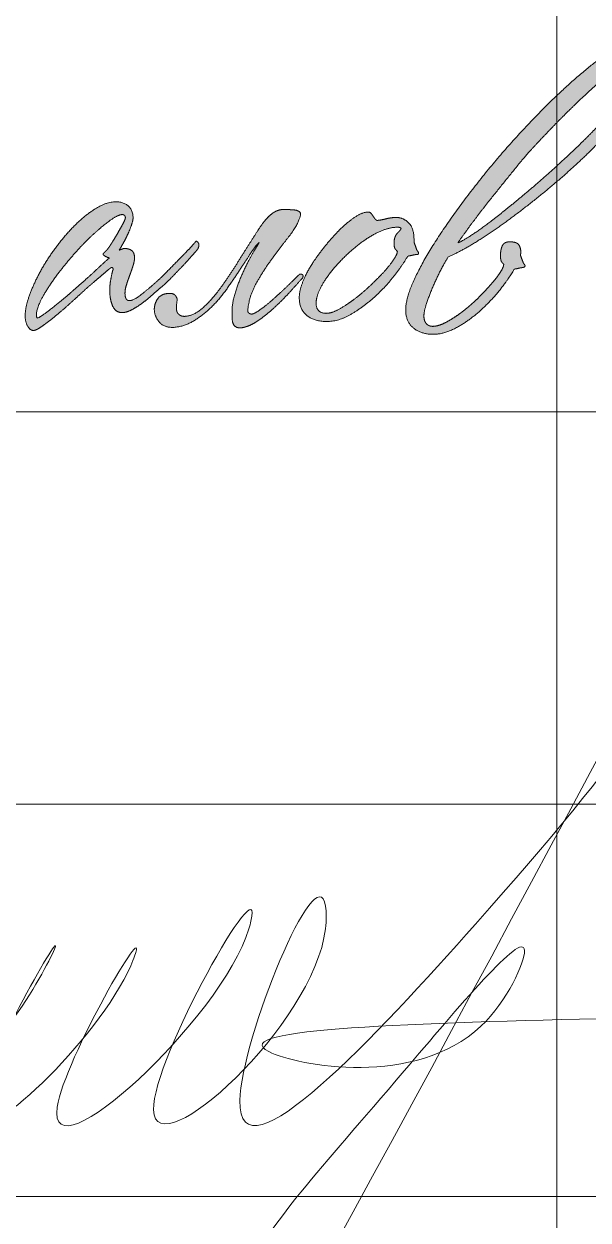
# Model space of a CAD drawing. Header units: metres. Extents: x -163 to 308, y -116 to 9.
# Drawn here: x -68.958 to -68.24, y -23.29 to -21.766 of the extents above; entities that cross this region are included whole.
import ezdxf

# ---------------------------------------------------------------- set-up
doc = ezdxf.new("R2010")
doc.units = ezdxf.units.M
doc.header["$MEASUREMENT"] = 0
doc.layers.add('Level 63', color=7, linetype='Continuous', lineweight=0)

# ---------------------------------------------------------------- blocks, each defined once
blk = doc.blocks.new('*U282')
at = {"layer": 'Level 63', "color": 7, "linetype": 'Continuous', "lineweight": 13}
blk.add_line((-2.9887, -10.35), (-2.9887, -14.35), dxfattribs=at)
at = {"layer": 'Level 63', "color": 7, "linetype": 'Continuous', "lineweight": 0}
for p, q in [((-8.4887, -12.35), (-1.9887, -12.35)), ((-8.4887, -12.85), (-1.9887, -12.85)), ((-8.4887, -13.35), (-1.9887, -13.35))]:
    blk.add_line(p, q, dxfattribs=at)
blk = doc.blocks.new('*U283')
at = {"linetype": 'Continuous', "lineweight": 0}
h = blk.add_hatch(color=5, dxfattribs=at)
edge = h.paths.add_edge_path()
edge.add_spline(control_points=[(0.5578, -0.0108), (0.5606, -0.0104), (0.5629, -0.0098), (0.5653, -0.0092), (0.5665, -0.0092)], knot_values=[0, 0, 0, 0.5, 0.5, 1, 1, 1], degree=2, periodic=0)
edge.add_spline(control_points=[(0.5665, -0.0092), (0.5713, -0.0084), (0.5685, -0.0052), (0.5677, -0.0044), (0.5667, -0.0017), (0.5657, 0.0011), (0.5645, 0.0043)], knot_values=[0, 0, 0, 0.333333, 0.333333, 0.666667, 0.666667, 1, 1, 1], degree=2, periodic=0)
edge.add_spline(control_points=[(0.5645, 0.0043), (0.5645, 0.0051), (0.5647, 0.0057), (0.5649, 0.0063), (0.5649, 0.0071), (0.5649, 0.0127), (0.5625, 0.0159), (0.5602, 0.019), (0.5526, 0.019), (0.547, 0.019), (0.5448, 0.0149), (0.5427, 0.0107), (0.5427, 0.0039), (0.5427, -0.0013), (0.544, -0.003), (0.5454, -0.0048), (0.5462, -0.0056)], knot_values=[0, 0, 0, 0.125, 0.125, 0.25, 0.25, 0.375, 0.375, 0.5, 0.5, 0.625, 0.625, 0.75, 0.75, 0.875, 0.875, 1, 1, 1], degree=2, periodic=0)
edge.add_spline(control_points=[(0.5462, -0.0056), (0.5462, -0.0088), (0.5421, -0.015), (0.5379, -0.0211), (0.5313, -0.0287), (0.5247, -0.0363), (0.5164, -0.0442), (0.508, -0.0522), (0.4995, -0.0585), (0.4909, -0.0649), (0.4828, -0.0691), (0.4746, -0.0733), (0.4687, -0.0733), (0.4643, -0.0733), (0.4617, -0.0703), (0.4591, -0.0673), (0.4591, -0.0617), (0.4591, -0.057), (0.4623, -0.0474), (0.4655, -0.0379), (0.4698, -0.0279), (0.4742, -0.018), (0.4788, -0.0094), (0.4834, -0.0009), (0.4858, 0.0027)], knot_values=[0, 0, 0, 0.083333, 0.083333, 0.166667, 0.166667, 0.25, 0.25, 0.333333, 0.333333, 0.416667, 0.416667, 0.5, 0.5, 0.583333, 0.583333, 0.666667, 0.666667, 0.75, 0.75, 0.833333, 0.833333, 0.916667, 0.916667, 1, 1, 1], degree=2, periodic=0)
edge.add_spline(control_points=[(0.4858, 0.0027), (0.4973, 0.0075), (0.5134, 0.0172), (0.5295, 0.0269), (0.5476, 0.0401), (0.5657, 0.0532), (0.5852, 0.0689), (0.6047, 0.0846), (0.623, 0.1013), (0.6405, 0.1172), (0.656, 0.1339), (0.6715, 0.1506), (0.6831, 0.1663), (0.6946, 0.182), (0.7014, 0.1963), (0.7082, 0.2106), (0.7082, 0.2222)], knot_values=[0, 0, 0, 0.125, 0.125, 0.25, 0.25, 0.375, 0.375, 0.5, 0.5, 0.625, 0.625, 0.75, 0.75, 0.875, 0.875, 1, 1, 1], degree=2, periodic=0)
edge.add_spline(control_points=[(0.7082, 0.2222), (0.7082, 0.2301), (0.705, 0.2347), (0.7018, 0.2393), (0.695, 0.2393), (0.6843, 0.2393), (0.6674, 0.2293), (0.6505, 0.2194), (0.6306, 0.2025), (0.6107, 0.1856), (0.5886, 0.1633), (0.5665, 0.1411), (0.5452, 0.1166), (0.524, 0.0922), (0.5049, 0.0667), (0.4858, 0.0413), (0.471, 0.0182), (0.4563, -0.0049), (0.4478, -0.0239), (0.4392, -0.043), (0.4392, -0.0554), (0.4392, -0.0685), (0.4478, -0.0752), (0.4563, -0.082), (0.4691, -0.082), (0.4814, -0.082), (0.4945, -0.0748), (0.5076, -0.0677), (0.5198, -0.0569), (0.5319, -0.0462), (0.5419, -0.0337), (0.5518, -0.0211), (0.5578, -0.0108)], knot_values=[0, 0, 0, 0.0625, 0.0625, 0.125, 0.125, 0.1875, 0.1875, 0.25, 0.25, 0.3125, 0.3125, 0.375, 0.375, 0.4375, 0.4375, 0.5, 0.5, 0.5625, 0.5625, 0.625, 0.625, 0.6875, 0.6875, 0.75, 0.75, 0.8125, 0.8125, 0.875, 0.875, 0.9375, 0.9375, 1, 1, 1], degree=2, periodic=0)
edge = h.paths.add_edge_path(flags=16)
edge.add_spline(control_points=[(0.496, 0.0176), (0.5123, 0.0411), (0.531, 0.0645), (0.5497, 0.088), (0.5664, 0.1083), (0.5724, 0.1154), (0.5827, 0.1266), (0.5931, 0.1377), (0.605, 0.1499), (0.6169, 0.162), (0.6299, 0.1743), (0.6428, 0.1867), (0.6543, 0.1964), (0.6659, 0.2062), (0.675, 0.2123), (0.6842, 0.2185), (0.6889, 0.2185), (0.6925, 0.2185), (0.6943, 0.2171), (0.6961, 0.2157), (0.6961, 0.2113)], knot_values=[0, 0, 0, 0.1, 0.1, 0.2, 0.2, 0.3, 0.3, 0.4, 0.4, 0.5, 0.5, 0.6, 0.6, 0.7, 0.7, 0.8, 0.8, 0.9, 0.9, 1, 1, 1], degree=2, periodic=0)
edge.add_spline(control_points=[(0.6961, 0.2113), (0.6961, 0.2046), (0.6893, 0.1938), (0.6826, 0.1831), (0.671, 0.1696), (0.6595, 0.156), (0.6446, 0.1407), (0.6297, 0.1254), (0.613, 0.1099), (0.5954, 0.0936), (0.5777, 0.0784), (0.56, 0.0633), (0.5443, 0.0508), (0.5286, 0.0383), (0.5159, 0.0295), (0.5031, 0.0208), (0.496, 0.0176)], knot_values=[0, 0, 0, 0.125, 0.125, 0.25, 0.25, 0.375, 0.375, 0.5, 0.5, 0.625, 0.625, 0.75, 0.75, 0.875, 0.875, 1, 1, 1], degree=2, periodic=0)
h = blk.add_hatch(color=5, dxfattribs=at)
edge = h.paths.add_edge_path()
edge.add_spline(control_points=[(0.2103, 0.0197), (0.2087, 0.0177), (0.2051, 0.0137), (0.2015, 0.0097), (0.1964, 0.0046), (0.1912, -0.0006), (0.1852, -0.0068), (0.1793, -0.0129), (0.1733, -0.0189), (0.1622, -0.0292), (0.1522, -0.0372), (0.1423, -0.0452), (0.1379, -0.0452), (0.1347, -0.0452), (0.1337, -0.0428), (0.1327, -0.0404), (0.1327, -0.0372), (0.1327, -0.0332), (0.1343, -0.028), (0.1359, -0.0229), (0.1379, -0.0175), (0.1399, -0.0121), (0.1415, -0.0072), (0.1431, -0.0022), (0.1431, 0.0014), (0.1431, 0.007), (0.1401, 0.0094), (0.1371, 0.0117), (0.1323, 0.0117), (0.1303, 0.0117), (0.1263, 0.0097)], knot_values=[0, 0, 0, 0.066667, 0.066667, 0.133333, 0.133333, 0.2, 0.2, 0.266667, 0.266667, 0.333333, 0.333333, 0.4, 0.4, 0.466667, 0.466667, 0.533333, 0.533333, 0.6, 0.6, 0.666667, 0.666667, 0.733333, 0.733333, 0.8, 0.8, 0.866667, 0.866667, 0.933333, 0.933333, 1, 1, 1], degree=2, periodic=0)
edge.add_spline(control_points=[(0.1263, 0.0097), (0.1287, 0.0137), (0.1315, 0.0189), (0.1343, 0.0241), (0.1365, 0.029), (0.1387, 0.034), (0.1401, 0.0382), (0.1415, 0.0424), (0.1415, 0.0448), (0.1415, 0.0539), (0.1361, 0.0583), (0.1307, 0.0627), (0.1228, 0.0627), (0.1132, 0.0627), (0.1021, 0.0561), (0.0909, 0.0495), (0.08, 0.039), (0.0691, 0.0284), (0.0589, 0.0151), (0.0488, 0.0018), (0.041, -0.0121), (0.0333, -0.0261), (0.0285, -0.0392), (0.0237, -0.0523), (0.0237, -0.0623), (0.0237, -0.0682), (0.0263, -0.073), (0.0289, -0.0778), (0.0329, -0.0778), (0.0356, -0.0778), (0.0416, -0.0736), (0.0476, -0.0694), (0.0547, -0.0637), (0.0619, -0.0579), (0.0693, -0.0513), (0.0766, -0.0448), (0.0818, -0.04), (0.087, -0.0352), (0.0931, -0.0298), (0.0993, -0.0245), (0.1047, -0.0199), (0.11, -0.0153), (0.1138, -0.0121), (0.1176, -0.009), (0.118, -0.009), (0.1188, -0.009), (0.1194, -0.0097), (0.12, -0.0105), (0.1196, -0.0117)], knot_values=[0, 0, 0, 0.041667, 0.041667, 0.083333, 0.083333, 0.125, 0.125, 0.166667, 0.166667, 0.208333, 0.208333, 0.25, 0.25, 0.291667, 0.291667, 0.333333, 0.333333, 0.375, 0.375, 0.416667, 0.416667, 0.458333, 0.458333, 0.5, 0.5, 0.541667, 0.541667, 0.583333, 0.583333, 0.625, 0.625, 0.666667, 0.666667, 0.708333, 0.708333, 0.75, 0.75, 0.791667, 0.791667, 0.833333, 0.833333, 0.875, 0.875, 0.916667, 0.916667, 0.958333, 0.958333, 1, 1, 1], degree=2, periodic=0)
edge.add_spline(control_points=[(0.1196, -0.0117), (0.1188, -0.0133), (0.1174, -0.0209), (0.116, -0.0284), (0.116, -0.0336), (0.116, -0.044), (0.1192, -0.0511), (0.1224, -0.0583), (0.1295, -0.0583), (0.1343, -0.0583), (0.1407, -0.0549), (0.147, -0.0515), (0.1532, -0.0467), (0.1594, -0.042), (0.1651, -0.0368), (0.1709, -0.0316), (0.1753, -0.028), (0.1793, -0.0245), (0.1852, -0.0183), (0.1912, -0.0121), (0.197, -0.006), (0.2027, 0.0002), (0.2071, 0.0052), (0.2115, 0.0101), (0.2123, 0.0113)], knot_values=[0, 0, 0, 0.083333, 0.083333, 0.166667, 0.166667, 0.25, 0.25, 0.333333, 0.333333, 0.416667, 0.416667, 0.5, 0.5, 0.583333, 0.583333, 0.666667, 0.666667, 0.75, 0.75, 0.833333, 0.833333, 0.916667, 0.916667, 1, 1, 1], degree=2, periodic=0)
edge.add_spline(control_points=[(0.2123, 0.0113), (0.2143, 0.0157), (0.2129, 0.0177), (0.2115, 0.0197), (0.2103, 0.0197)], knot_values=[0, 0, 0, 0.5, 0.5, 1, 1, 1], degree=2, periodic=0)
edge = h.paths.add_edge_path(flags=16)
edge.add_spline(control_points=[(0.1136, 0.0109), (0.112, 0.009), (0.1104, 0.0076), (0.1088, 0.0062), (0.1088, 0.0054), (0.1088, 0.0046), (0.1108, 0.0034), (0.1128, 0.0022), (0.1156, 0.0014)], knot_values=[0, 0, 0, 0.25, 0.25, 0.5, 0.5, 0.75, 0.75, 1, 1, 1], degree=2, periodic=0)
edge.add_spline(control_points=[(0.1156, 0.0014), (0.1096, -0.0038), (0.1029, -0.0101), (0.0961, -0.0165), (0.089, -0.0229), (0.0822, -0.0288), (0.0738, -0.0362), (0.0655, -0.0436), (0.0577, -0.0497), (0.05, -0.0559), (0.0442, -0.0601), (0.0384, -0.0642), (0.0372, -0.0642), (0.036, -0.0642), (0.036, -0.0603), (0.036, -0.0539), (0.0424, -0.042), (0.0488, -0.03), (0.0603, -0.0149), (0.0691, -0.0034), (0.0794, 0.0082), (0.0897, 0.0197), (0.0997, 0.0286), (0.1096, 0.0376), (0.1176, 0.0432), (0.1256, 0.0487), (0.1295, 0.0487), (0.1331, 0.0487), (0.1331, 0.0452)], knot_values=[0, 0, 0, 0.071429, 0.071429, 0.142857, 0.142857, 0.214286, 0.214286, 0.285714, 0.285714, 0.357143, 0.357143, 0.428571, 0.428571, 0.5, 0.5, 0.571429, 0.571429, 0.642857, 0.642857, 0.714286, 0.714286, 0.785714, 0.785714, 0.857143, 0.857143, 0.928571, 0.928571, 1, 1, 1], degree=2, periodic=0)
edge.add_spline(control_points=[(0.1331, 0.0452), (0.1331, 0.0436), (0.1303, 0.0384), (0.1275, 0.0332), (0.1242, 0.0275), (0.1208, 0.0217), (0.1176, 0.0167), (0.1144, 0.0117), (0.1136, 0.0109)], knot_values=[0, 0, 0, 0.25, 0.25, 0.5, 0.5, 0.75, 0.75, 1, 1, 1], degree=2, periodic=0)
h = blk.add_hatch(color=5, dxfattribs=at)
edge = h.paths.add_edge_path()
edge.add_line((0.1897, -0.0449), (0.1897, -0.0434))
edge.add_spline(control_points=[(0.1897, -0.0434), (0.1881, -0.039), (0.1855, -0.038), (0.1829, -0.037), (0.1801, -0.0374), (0.1718, -0.0378), (0.168, -0.0438), (0.1642, -0.0498), (0.1648, -0.0565), (0.1654, -0.0633), (0.1704, -0.0689), (0.1753, -0.0745), (0.1853, -0.0745), (0.1972, -0.0737), (0.2076, -0.0674), (0.2179, -0.0612), (0.2271, -0.0523), (0.2362, -0.0433), (0.2438, -0.0326), (0.2513, -0.0218), (0.2579, -0.0119), (0.2645, -0.0019), (0.2697, 0.0062), (0.2749, 0.0144), (0.2793, 0.0183)], knot_values=[0, 0, 0, 0.083333, 0.083333, 0.166667, 0.166667, 0.25, 0.25, 0.333333, 0.333333, 0.416667, 0.416667, 0.5, 0.5, 0.583333, 0.583333, 0.666667, 0.666667, 0.75, 0.75, 0.833333, 0.833333, 0.916667, 0.916667, 1, 1, 1], degree=2, periodic=0)
edge.add_spline(control_points=[(0.2793, 0.0183), (0.2781, 0.0164), (0.2729, 0.0076), (0.2677, -0.0011), (0.2623, -0.0127), (0.2569, -0.0242), (0.2529, -0.0371), (0.2489, -0.0501), (0.2497, -0.0608)], knot_values=[0, 0, 0, 0.25, 0.25, 0.5, 0.5, 0.75, 0.75, 1, 1, 1], degree=2, periodic=0)
edge.add_spline(control_points=[(0.2497, -0.0608), (0.2493, -0.0708), (0.2531, -0.0735), (0.2569, -0.0761), (0.2637, -0.0741), (0.2721, -0.0717), (0.2808, -0.0652), (0.2896, -0.0588), (0.2979, -0.0509), (0.3063, -0.0429), (0.3137, -0.0348), (0.321, -0.0266), (0.3266, -0.0206)], knot_values=[0, 0, 0, 0.166667, 0.166667, 0.333333, 0.333333, 0.5, 0.5, 0.666667, 0.666667, 0.833333, 0.833333, 1, 1, 1], degree=2, periodic=0)
edge.add_spline(control_points=[(0.3266, -0.0206), (0.3278, -0.0175), (0.3262, -0.0167), (0.3246, -0.0159), (0.3234, -0.0163)], knot_values=[0, 0, 0, 0.5, 0.5, 1, 1, 1], degree=2, periodic=0)
edge.add_spline(control_points=[(0.3234, -0.0163), (0.3206, -0.019), (0.3137, -0.0258), (0.3067, -0.0326), (0.2989, -0.0397), (0.2912, -0.0469), (0.2834, -0.0529), (0.2757, -0.0588), (0.2713, -0.06)], knot_values=[0, 0, 0, 0.25, 0.25, 0.5, 0.5, 0.75, 0.75, 1, 1, 1], degree=2, periodic=0)
edge.add_spline(control_points=[(0.2713, -0.06), (0.2657, -0.0592), (0.2669, -0.0549)], knot_values=[0, 0, 0, 1, 1, 1], degree=2, periodic=0)
edge.add_spline(control_points=[(0.2669, -0.0549), (0.2681, -0.0405), (0.2761, -0.0262), (0.284, -0.0119), (0.2938, 0.0012), (0.3035, 0.0144), (0.3121, 0.0253), (0.3206, 0.0363), (0.323, 0.0438), (0.3254, 0.0498), (0.3234, 0.0516), (0.3214, 0.0534), (0.3174, 0.0538), (0.3119, 0.0542), (0.3075, 0.0544), (0.3031, 0.0546), (0.2985, 0.0528), (0.294, 0.051), (0.2888, 0.0458), (0.2836, 0.0406), (0.2773, 0.0307)], knot_values=[0, 0, 0, 0.1, 0.1, 0.2, 0.2, 0.3, 0.3, 0.4, 0.4, 0.5, 0.5, 0.6, 0.6, 0.7, 0.7, 0.8, 0.8, 0.9, 0.9, 1, 1, 1], degree=2, periodic=0)
edge.add_spline(control_points=[(0.2773, 0.0307), (0.2677, 0.0156), (0.2575, -0.0007), (0.2474, -0.0171), (0.2374, -0.0308), (0.2275, -0.0445), (0.2175, -0.0533), (0.2076, -0.062), (0.1976, -0.0624), (0.1932, -0.0624), (0.1905, -0.0592), (0.1877, -0.0561), (0.1897, -0.0449)], knot_values=[0, 0, 0, 0.166667, 0.166667, 0.333333, 0.333333, 0.5, 0.5, 0.666667, 0.666667, 0.833333, 0.833333, 1, 1, 1], degree=2, periodic=0)
h = blk.add_hatch(color=5, dxfattribs=at)
edge = h.paths.add_edge_path()
edge.add_line((0.4483, 0.0185), (0.4483, 0.0209))
edge.add_spline(control_points=[(0.4483, 0.0209), (0.4483, 0.034), (0.4423, 0.0398), (0.4364, 0.0456), (0.4288, 0.0456), (0.4236, 0.0456), (0.4173, 0.044), (0.4109, 0.0424), (0.4081, 0.0424), (0.4069, 0.0424), (0.4059, 0.0438), (0.4049, 0.0452), (0.4037, 0.0469), (0.4025, 0.0487), (0.4014, 0.0501), (0.4002, 0.0515), (0.3982, 0.0515), (0.3926, 0.0515), (0.385, 0.0467), (0.3775, 0.042), (0.3691, 0.034), (0.3608, 0.0261), (0.3526, 0.0161), (0.3445, 0.0062), (0.3377, -0.0041), (0.3309, -0.0145), (0.327, -0.0244), (0.323, -0.0343), (0.323, -0.0419), (0.323, -0.055), (0.3315, -0.0616), (0.3401, -0.0681), (0.3528, -0.0681), (0.3651, -0.0681), (0.3783, -0.0608), (0.3914, -0.0534), (0.4035, -0.0427), (0.4157, -0.032), (0.4256, -0.0194), (0.4356, -0.0069), (0.4415, 0.0034)], knot_values=[0, 0, 0, 0.05, 0.05, 0.1, 0.1, 0.15, 0.15, 0.2, 0.2, 0.25, 0.25, 0.3, 0.3, 0.35, 0.35, 0.4, 0.4, 0.45, 0.45, 0.5, 0.5, 0.55, 0.55, 0.6, 0.6, 0.65, 0.65, 0.7, 0.7, 0.75, 0.75, 0.8, 0.8, 0.85, 0.85, 0.9, 0.9, 0.95, 0.95, 1, 1, 1], degree=2, periodic=0)
edge.add_spline(control_points=[(0.4415, 0.0034), (0.4443, 0.0038), (0.4467, 0.0044), (0.4491, 0.005), (0.4503, 0.005), (0.4551, 0.005), (0.4523, 0.0086)], knot_values=[0, 0, 0, 0.333333, 0.333333, 0.666667, 0.666667, 1, 1, 1], degree=2, periodic=0)
edge.add_spline(control_points=[(0.4523, 0.0086), (0.4515, 0.0094), (0.4505, 0.0124), (0.4495, 0.0153), (0.4483, 0.0185)], knot_values=[0, 0, 0, 0.5, 0.5, 1, 1, 1], degree=2, periodic=0)
edge = h.paths.add_edge_path(flags=16)
edge.add_spline(control_points=[(0.4301, 0.0086), (0.4301, 0.0055), (0.4259, -0.0007), (0.4217, -0.0069), (0.4148, -0.0145), (0.4078, -0.022), (0.3992, -0.03), (0.3907, -0.038), (0.3821, -0.0444), (0.3736, -0.0507), (0.3658, -0.0549), (0.3581, -0.0591), (0.3525, -0.0591), (0.3414, -0.0591), (0.3414, -0.0479), (0.3414, -0.0416), (0.3455, -0.0328), (0.3497, -0.024), (0.3569, -0.0149), (0.364, -0.0057), (0.3732, 0.0033), (0.3823, 0.0122), (0.3921, 0.0192), (0.4018, 0.0262), (0.4118, 0.0306), (0.4217, 0.0349), (0.4301, 0.0349), (0.4341, 0.0349), (0.4341, 0.0333)], knot_values=[0, 0, 0, 0.071429, 0.071429, 0.142857, 0.142857, 0.214286, 0.214286, 0.285714, 0.285714, 0.357143, 0.357143, 0.428571, 0.428571, 0.5, 0.5, 0.571429, 0.571429, 0.642857, 0.642857, 0.714286, 0.714286, 0.785714, 0.785714, 0.857143, 0.857143, 0.928571, 0.928571, 1, 1, 1], degree=2, periodic=0)
edge.add_spline(control_points=[(0.4341, 0.0333), (0.4341, 0.0325), (0.4303, 0.0286), (0.4265, 0.0246), (0.4265, 0.0178), (0.4265, 0.0126), (0.4279, 0.011), (0.4293, 0.0094), (0.4301, 0.0086)], knot_values=[0, 0, 0, 0.25, 0.25, 0.5, 0.5, 0.75, 0.75, 1, 1, 1], degree=2, periodic=0)
at = {"color": 5, "linetype": 'Continuous', "lineweight": 0, "flags": 128}
for points in [[(0.4483, 0.0209), (0.4483, 0.0185)], [(0.1897, -0.0434), (0.1897, -0.0449)]]:
    blk.add_lwpolyline(points, dxfattribs=at)
at = {"color": 5, "linetype": 'Continuous', "lineweight": 0}
for points, knots in [([(0.7082, 0.2222), (0.7082, 0.2106), (0.7014, 0.1963), (0.6946, 0.182), (0.6831, 0.1663), (0.6715, 0.1506), (0.656, 0.1339), (0.6405, 0.1172), (0.623, 0.1013), (0.6047, 0.0846), (0.5852, 0.0689), (0.5657, 0.0532), (0.5476, 0.0401), (0.5295, 0.0269), (0.5134, 0.0172), (0.4973, 0.0075), (0.4858, 0.0027), (0.4834, -0.0009), (0.4788, -0.0094), (0.4742, -0.018), (0.4698, -0.0279), (0.4655, -0.0379), (0.4623, -0.0474), (0.4591, -0.057), (0.4591, -0.0617), (0.4591, -0.0673), (0.4617, -0.0703), (0.4643, -0.0733), (0.4687, -0.0733), (0.4746, -0.0733), (0.4828, -0.0691), (0.4909, -0.0649), (0.4995, -0.0585), (0.508, -0.0522), (0.5164, -0.0442), (0.5247, -0.0363), (0.5313, -0.0287), (0.5379, -0.0211), (0.5421, -0.015), (0.5462, -0.0088), (0.5462, -0.0056), (0.5454, -0.0048), (0.544, -0.003), (0.5427, -0.0013), (0.5427, 0.0039), (0.5427, 0.0107), (0.5448, 0.0149), (0.547, 0.019), (0.5526, 0.019), (0.5602, 0.019), (0.5625, 0.0159), (0.5649, 0.0127), (0.5649, 0.0071), (0.5649, 0.0063), (0.5647, 0.0057), (0.5645, 0.0051), (0.5645, 0.0043), (0.5657, 0.0011), (0.5667, -0.0017), (0.5677, -0.0044), (0.5685, -0.0052), (0.5713, -0.0084), (0.5665, -0.0092), (0.5653, -0.0092), (0.5629, -0.0098), (0.5606, -0.0104), (0.5578, -0.0108), (0.5518, -0.0211), (0.5419, -0.0337), (0.5319, -0.0462), (0.5198, -0.0569), (0.5076, -0.0677), (0.4945, -0.0748), (0.4814, -0.082), (0.4691, -0.082), (0.4563, -0.082), (0.4478, -0.0752), (0.4392, -0.0685), (0.4392, -0.0554), (0.4392, -0.043), (0.4478, -0.0239), (0.4563, -0.0049), (0.471, 0.0182), (0.4858, 0.0413), (0.5049, 0.0667), (0.524, 0.0922), (0.5452, 0.1166), (0.5665, 0.1411), (0.5886, 0.1633), (0.6107, 0.1856), (0.6306, 0.2025), (0.6505, 0.2194), (0.6674, 0.2293), (0.6843, 0.2393), (0.695, 0.2393), (0.7018, 0.2393), (0.705, 0.2347), (0.7082, 0.2301), (0.7082, 0.2222)], [0, 0, 0, 0.020408, 0.020408, 0.040816, 0.040816, 0.061224, 0.061224, 0.081633, 0.081633, 0.102041, 0.102041, 0.122449, 0.122449, 0.142857, 0.142857, 0.163265, 0.163265, 0.183673, 0.183673, 0.204082, 0.204082, 0.22449, 0.22449, 0.244898, 0.244898, 0.265306, 0.265306, 0.285714, 0.285714, 0.306122, 0.306122, 0.326531, 0.326531, 0.346939, 0.346939, 0.367347, 0.367347, 0.387755, 0.387755, 0.408163, 0.408163, 0.428571, 0.428571, 0.44898, 0.44898, 0.469388, 0.469388, 0.489796, 0.489796, 0.510204, 0.510204, 0.530612, 0.530612, 0.55102, 0.55102, 0.571429, 0.571429, 0.591837, 0.591837, 0.612245, 0.612245, 0.632653, 0.632653, 0.653061, 0.653061, 0.673469, 0.673469, 0.693878, 0.693878, 0.714286, 0.714286, 0.734694, 0.734694, 0.755102, 0.755102, 0.77551, 0.77551, 0.795918, 0.795918, 0.816327, 0.816327, 0.836735, 0.836735, 0.857143, 0.857143, 0.877551, 0.877551, 0.897959, 0.897959, 0.918367, 0.918367, 0.938776, 0.938776, 0.959184, 0.959184, 0.979592, 0.979592, 1, 1, 1]), ([(0.6961, 0.2113), (0.6961, 0.2157), (0.6943, 0.2171), (0.6925, 0.2185), (0.6889, 0.2185), (0.6842, 0.2185), (0.675, 0.2123), (0.6659, 0.2062), (0.6543, 0.1964), (0.6428, 0.1867), (0.6299, 0.1743), (0.6169, 0.162), (0.605, 0.1499), (0.5931, 0.1377), (0.5827, 0.1266), (0.5724, 0.1154), (0.5664, 0.1083), (0.5497, 0.088), (0.531, 0.0645), (0.5123, 0.0411), (0.496, 0.0176), (0.5031, 0.0208), (0.5159, 0.0295), (0.5286, 0.0383), (0.5443, 0.0508), (0.56, 0.0633), (0.5777, 0.0784), (0.5954, 0.0936), (0.613, 0.1099), (0.6297, 0.1254), (0.6446, 0.1407), (0.6595, 0.156), (0.671, 0.1696), (0.6826, 0.1831), (0.6893, 0.1938), (0.6961, 0.2046), (0.6961, 0.2113)], [0, 0, 0, 0.055556, 0.055556, 0.111111, 0.111111, 0.166667, 0.166667, 0.222222, 0.222222, 0.277778, 0.277778, 0.333333, 0.333333, 0.388889, 0.388889, 0.444444, 0.444444, 0.5, 0.5, 0.555556, 0.555556, 0.611111, 0.611111, 0.666667, 0.666667, 0.722222, 0.722222, 0.777778, 0.777778, 0.833333, 0.833333, 0.888889, 0.888889, 0.944444, 0.944444, 1, 1, 1]), ([(0.2123, 0.0113), (0.2115, 0.0101), (0.2071, 0.0052), (0.2027, 0.0002), (0.197, -0.006), (0.1912, -0.0121), (0.1852, -0.0183), (0.1793, -0.0245), (0.1753, -0.028), (0.1709, -0.0316), (0.1651, -0.0368), (0.1594, -0.042), (0.1532, -0.0467), (0.147, -0.0515), (0.1407, -0.0549), (0.1343, -0.0583), (0.1295, -0.0583), (0.1224, -0.0583), (0.1192, -0.0511), (0.116, -0.044), (0.116, -0.0336), (0.116, -0.0284), (0.1174, -0.0209), (0.1188, -0.0133), (0.1196, -0.0117), (0.12, -0.0105), (0.1194, -0.0097), (0.1188, -0.009), (0.118, -0.009), (0.1176, -0.009), (0.1138, -0.0121), (0.11, -0.0153), (0.1047, -0.0199), (0.0993, -0.0245), (0.0931, -0.0298), (0.087, -0.0352), (0.0818, -0.04), (0.0766, -0.0448), (0.0693, -0.0513), (0.0619, -0.0579), (0.0547, -0.0637), (0.0476, -0.0694), (0.0416, -0.0736), (0.0356, -0.0778), (0.0329, -0.0778), (0.0289, -0.0778), (0.0263, -0.073), (0.0237, -0.0682), (0.0237, -0.0623), (0.0237, -0.0523), (0.0285, -0.0392), (0.0333, -0.0261), (0.041, -0.0121), (0.0488, 0.0018), (0.0589, 0.0151), (0.0691, 0.0284), (0.08, 0.039), (0.0909, 0.0495), (0.1021, 0.0561), (0.1132, 0.0627), (0.1228, 0.0627), (0.1307, 0.0627), (0.1361, 0.0583), (0.1415, 0.0539), (0.1415, 0.0448), (0.1415, 0.0424), (0.1401, 0.0382), (0.1387, 0.034), (0.1365, 0.029), (0.1343, 0.0241), (0.1315, 0.0189), (0.1287, 0.0137), (0.1263, 0.0097), (0.1303, 0.0117), (0.1323, 0.0117), (0.1371, 0.0117), (0.1401, 0.0094), (0.1431, 0.007), (0.1431, 0.0014), (0.1431, -0.0022), (0.1415, -0.0072), (0.1399, -0.0121), (0.1379, -0.0175), (0.1359, -0.0229), (0.1343, -0.028), (0.1327, -0.0332), (0.1327, -0.0372), (0.1327, -0.0404), (0.1337, -0.0428), (0.1347, -0.0452), (0.1379, -0.0452), (0.1423, -0.0452), (0.1522, -0.0372), (0.1622, -0.0292), (0.1733, -0.0189), (0.1793, -0.0129), (0.1852, -0.0068), (0.1912, -0.0006), (0.1964, 0.0046), (0.2015, 0.0097), (0.2051, 0.0137), (0.2087, 0.0177), (0.2103, 0.0197), (0.2115, 0.0197), (0.2129, 0.0177), (0.2143, 0.0157), (0.2123, 0.0113)], [0, 0, 0, 0.018868, 0.018868, 0.037736, 0.037736, 0.056604, 0.056604, 0.075472, 0.075472, 0.09434, 0.09434, 0.113208, 0.113208, 0.132075, 0.132075, 0.150943, 0.150943, 0.169811, 0.169811, 0.188679, 0.188679, 0.207547, 0.207547, 0.226415, 0.226415, 0.245283, 0.245283, 0.264151, 0.264151, 0.283019, 0.283019, 0.301887, 0.301887, 0.320755, 0.320755, 0.339623, 0.339623, 0.358491, 0.358491, 0.377358, 0.377358, 0.396226, 0.396226, 0.415094, 0.415094, 0.433962, 0.433962, 0.45283, 0.45283, 0.471698, 0.471698, 0.490566, 0.490566, 0.509434, 0.509434, 0.528302, 0.528302, 0.54717, 0.54717, 0.566038, 0.566038, 0.584906, 0.584906, 0.603774, 0.603774, 0.622642, 0.622642, 0.641509, 0.641509, 0.660377, 0.660377, 0.679245, 0.679245, 0.698113, 0.698113, 0.716981, 0.716981, 0.735849, 0.735849, 0.754717, 0.754717, 0.773585, 0.773585, 0.792453, 0.792453, 0.811321, 0.811321, 0.830189, 0.830189, 0.849057, 0.849057, 0.867925, 0.867925, 0.886792, 0.886792, 0.90566, 0.90566, 0.924528, 0.924528, 0.943396, 0.943396, 0.962264, 0.962264, 0.981132, 0.981132, 1, 1, 1]), ([(0.2773, 0.0307), (0.2836, 0.0406), (0.2888, 0.0458), (0.294, 0.051), (0.2985, 0.0528), (0.3031, 0.0546), (0.3075, 0.0544), (0.3119, 0.0542), (0.3174, 0.0538), (0.3214, 0.0534), (0.3234, 0.0516), (0.3254, 0.0498), (0.323, 0.0438), (0.3206, 0.0363), (0.3121, 0.0253), (0.3035, 0.0144), (0.2938, 0.0012), (0.284, -0.0119), (0.2761, -0.0262), (0.2681, -0.0405), (0.2669, -0.0549), (0.2657, -0.0592), (0.2713, -0.06), (0.2757, -0.0588), (0.2834, -0.0529), (0.2912, -0.0469), (0.2989, -0.0397), (0.3067, -0.0326), (0.3137, -0.0258), (0.3206, -0.019), (0.3234, -0.0163), (0.3246, -0.0159), (0.3262, -0.0167), (0.3278, -0.0175), (0.3266, -0.0206), (0.321, -0.0266), (0.3137, -0.0348), (0.3063, -0.0429), (0.2979, -0.0509), (0.2896, -0.0588), (0.2808, -0.0652), (0.2721, -0.0717), (0.2637, -0.0741), (0.2569, -0.0761), (0.2531, -0.0735), (0.2493, -0.0708), (0.2497, -0.0608), (0.2489, -0.0501), (0.2529, -0.0371), (0.2569, -0.0242), (0.2623, -0.0127), (0.2677, -0.0011), (0.2729, 0.0076), (0.2781, 0.0164), (0.2793, 0.0183), (0.2749, 0.0144), (0.2697, 0.0062), (0.2645, -0.0019), (0.2579, -0.0119), (0.2513, -0.0218), (0.2438, -0.0326), (0.2362, -0.0433), (0.2271, -0.0523), (0.2179, -0.0612), (0.2076, -0.0674), (0.1972, -0.0737), (0.1853, -0.0745), (0.1753, -0.0745), (0.1704, -0.0689), (0.1654, -0.0633), (0.1648, -0.0565), (0.1642, -0.0498), (0.168, -0.0438), (0.1718, -0.0378), (0.1801, -0.0374), (0.1829, -0.037), (0.1855, -0.038), (0.1881, -0.039), (0.1897, -0.0434)], [0, 0, 0, 0.025641, 0.025641, 0.051282, 0.051282, 0.076923, 0.076923, 0.102564, 0.102564, 0.128205, 0.128205, 0.153846, 0.153846, 0.179487, 0.179487, 0.205128, 0.205128, 0.230769, 0.230769, 0.25641, 0.25641, 0.282051, 0.282051, 0.307692, 0.307692, 0.333333, 0.333333, 0.358974, 0.358974, 0.384615, 0.384615, 0.410256, 0.410256, 0.435897, 0.435897, 0.461538, 0.461538, 0.487179, 0.487179, 0.512821, 0.512821, 0.538462, 0.538462, 0.564103, 0.564103, 0.589744, 0.589744, 0.615385, 0.615385, 0.641026, 0.641026, 0.666667, 0.666667, 0.692308, 0.692308, 0.717949, 0.717949, 0.74359, 0.74359, 0.769231, 0.769231, 0.794872, 0.794872, 0.820513, 0.820513, 0.846154, 0.846154, 0.871795, 0.871795, 0.897436, 0.897436, 0.923077, 0.923077, 0.948718, 0.948718, 0.974359, 0.974359, 1, 1, 1]), ([(0.1331, 0.0452), (0.1331, 0.0487), (0.1295, 0.0487), (0.1256, 0.0487), (0.1176, 0.0432), (0.1096, 0.0376), (0.0997, 0.0286), (0.0897, 0.0197), (0.0794, 0.0082), (0.0691, -0.0034), (0.0603, -0.0149), (0.0488, -0.03), (0.0424, -0.042), (0.036, -0.0539), (0.036, -0.0603), (0.036, -0.0642), (0.0372, -0.0642), (0.0384, -0.0642), (0.0442, -0.0601), (0.05, -0.0559), (0.0577, -0.0497), (0.0655, -0.0436), (0.0738, -0.0362), (0.0822, -0.0288), (0.089, -0.0229), (0.0961, -0.0165), (0.1029, -0.0101), (0.1096, -0.0038), (0.1156, 0.0014), (0.1128, 0.0022), (0.1108, 0.0034), (0.1088, 0.0046), (0.1088, 0.0054), (0.1088, 0.0062), (0.1104, 0.0076), (0.112, 0.009), (0.1136, 0.0109), (0.1144, 0.0117), (0.1176, 0.0167), (0.1208, 0.0217), (0.1242, 0.0275), (0.1275, 0.0332), (0.1303, 0.0384), (0.1331, 0.0436), (0.1331, 0.0452)], [0, 0, 0, 0.045455, 0.045455, 0.090909, 0.090909, 0.136364, 0.136364, 0.181818, 0.181818, 0.227273, 0.227273, 0.272727, 0.272727, 0.318182, 0.318182, 0.363636, 0.363636, 0.409091, 0.409091, 0.454545, 0.454545, 0.5, 0.5, 0.545455, 0.545455, 0.590909, 0.590909, 0.636364, 0.636364, 0.681818, 0.681818, 0.727273, 0.727273, 0.772727, 0.772727, 0.818182, 0.818182, 0.863636, 0.863636, 0.909091, 0.909091, 0.954545, 0.954545, 1, 1, 1]), ([(0.4523, 0.0086), (0.4551, 0.005), (0.4503, 0.005), (0.4491, 0.005), (0.4467, 0.0044), (0.4443, 0.0038), (0.4415, 0.0034), (0.4356, -0.0069), (0.4256, -0.0194), (0.4157, -0.032), (0.4035, -0.0427), (0.3914, -0.0534), (0.3783, -0.0608), (0.3651, -0.0681), (0.3528, -0.0681), (0.3401, -0.0681), (0.3315, -0.0616), (0.323, -0.055), (0.323, -0.0419), (0.323, -0.0343), (0.327, -0.0244), (0.3309, -0.0145), (0.3377, -0.0041), (0.3445, 0.0062), (0.3526, 0.0161), (0.3608, 0.0261), (0.3691, 0.034), (0.3775, 0.042), (0.385, 0.0467), (0.3926, 0.0515), (0.3982, 0.0515), (0.4002, 0.0515), (0.4014, 0.0501), (0.4025, 0.0487), (0.4037, 0.0469), (0.4049, 0.0452), (0.4059, 0.0438), (0.4069, 0.0424), (0.4081, 0.0424), (0.4109, 0.0424), (0.4173, 0.044), (0.4236, 0.0456), (0.4288, 0.0456), (0.4364, 0.0456), (0.4423, 0.0398), (0.4483, 0.034), (0.4483, 0.0209)], [0, 0, 0, 0.043478, 0.043478, 0.086957, 0.086957, 0.130435, 0.130435, 0.173913, 0.173913, 0.217391, 0.217391, 0.26087, 0.26087, 0.304348, 0.304348, 0.347826, 0.347826, 0.391304, 0.391304, 0.434783, 0.434783, 0.478261, 0.478261, 0.521739, 0.521739, 0.565217, 0.565217, 0.608696, 0.608696, 0.652174, 0.652174, 0.695652, 0.695652, 0.73913, 0.73913, 0.782609, 0.782609, 0.826087, 0.826087, 0.869565, 0.869565, 0.913043, 0.913043, 0.956522, 0.956522, 1, 1, 1]), ([(0.1897, -0.0449), (0.1877, -0.0561), (0.1905, -0.0592), (0.1932, -0.0624), (0.1976, -0.0624), (0.2076, -0.062), (0.2175, -0.0533), (0.2275, -0.0445), (0.2374, -0.0308), (0.2474, -0.0171), (0.2575, -0.0007), (0.2677, 0.0156), (0.2773, 0.0307)], [0, 0, 0, 0.166667, 0.166667, 0.333333, 0.333333, 0.5, 0.5, 0.666667, 0.666667, 0.833333, 0.833333, 1, 1, 1]), ([(0.4341, 0.0333), (0.4341, 0.0349), (0.4301, 0.0349), (0.4217, 0.0349), (0.4118, 0.0306), (0.4018, 0.0262), (0.3921, 0.0192), (0.3823, 0.0122), (0.3732, 0.0033), (0.364, -0.0057), (0.3569, -0.0149), (0.3497, -0.024), (0.3455, -0.0328), (0.3414, -0.0416), (0.3414, -0.0479), (0.3414, -0.0591), (0.3525, -0.0591), (0.3581, -0.0591), (0.3658, -0.0549), (0.3736, -0.0507), (0.3821, -0.0444), (0.3907, -0.038), (0.3992, -0.03), (0.4078, -0.022), (0.4148, -0.0145), (0.4217, -0.0069), (0.4259, -0.0007), (0.4301, 0.0055), (0.4301, 0.0086), (0.4293, 0.0094), (0.4279, 0.011), (0.4265, 0.0126), (0.4265, 0.0178), (0.4265, 0.0246), (0.4303, 0.0286), (0.4341, 0.0325), (0.4341, 0.0333)], [0, 0, 0, 0.055556, 0.055556, 0.111111, 0.111111, 0.166667, 0.166667, 0.222222, 0.222222, 0.277778, 0.277778, 0.333333, 0.333333, 0.388889, 0.388889, 0.444444, 0.444444, 0.5, 0.5, 0.555556, 0.555556, 0.611111, 0.611111, 0.666667, 0.666667, 0.722222, 0.722222, 0.777778, 0.777778, 0.833333, 0.833333, 0.888889, 0.888889, 0.944444, 0.944444, 1, 1, 1]), ([(0.4483, 0.0185), (0.4495, 0.0153), (0.4505, 0.0124), (0.4515, 0.0094), (0.4523, 0.0086)], [0, 0, 0, 0.5, 0.5, 1, 1, 1])]:
    blk.add_open_spline(points, degree=2, knots=knots, dxfattribs=at)

msp = doc.modelspace()

# ---------------------------------------------------------------- linework, layer by layer
at = {"color": 5, "linetype": 'Continuous', "lineweight": 0}
msp.add_spline([(-69.77118091, -23.22407977), (-69.6685155, -22.98926196), (-69.64333215, -22.8952764), (-69.64333215, -22.84207248), (-69.67455948, -22.81084515), (-69.72383975, -22.81084515), (-69.80118603, -22.85550104), (-69.85593855, -22.92528936), (-69.87039022, -22.9656777), (-69.87039022, -23.0342943), (-69.85334273, -23.0979164), (-69.81050584, -23.15861405), (-69.76124388, -23.18705545), (-69.69448127, -23.19819857), (-69.62642911, -23.17996405), (-69.567953, -23.15336792), (-69.52784596, -23.12236815), (-69.45648218, -22.99876246), (-69.39028827, -22.86269896), (-69.3365628, -22.75227118), (-69.28033337, -22.65487895), (-69.2431199, -22.60271803), (-69.22575584, -22.59806535), (-69.21906235, -22.62304579), (-69.2300744, -22.66414329), (-69.26254724, -22.70898349), (-69.45377422, -23.07741411), (-69.51454222, -23.18266737), (-69.56005653, -23.20894507), (-69.57222993, -23.18786013), (-69.57788325, -23.16676164), (-69.58537537, -23.09129095), (-69.55225172, -22.96767182), (-69.45740964, -22.76097873), (-69.35914748, -22.59078367), (-69.4562012, -22.78809649), (-69.39305877, -22.73250339), (-69.52183099, -22.95554342), (-69.42108062, -22.82501925), (-69.34690962, -22.7821966), (-69.29066376, -22.79726763), (-69.26386515, -22.85739618), (-69.25595479, -22.95431669), (-69.32673391, -23.17713668), (-69.41450114, -23.24142546), (-69.47906014, -23.26835873), (-69.57826513, -23.27211083), (-69.64704361, -23.24294973), (-69.65955848, -23.22127334), (-69.66711477, -23.17065874), (-69.65334688, -23.11927625), (-69.57763137, -23.09169197), (-69.42472901, -22.95471859), (-69.54022282, -23.18194708), (-69.48076457, -23.14761884), (-69.32652724, -22.99338151), (-69.31440818, -22.94815257), (-69.43957551, -23.16494875), (-69.30661017, -23.06396319), (-69.23825299, -22.94105347), (-69.35560772, -23.17408131), (-69.19374067, -23.04648403), (-69.13528295, -22.94105347), (-69.25848894, -23.15863134), (-69.09237805, -23.05262443), (-69.02589979, -22.94105347), (-69.13569359, -23.16090435), (-68.96582097, -23.02440951), (-68.91830986, -22.94105347), (-69.01992638, -23.15770419), (-68.82233485, -22.96566273), (-68.81746464, -22.95344701), (-68.91593288, -23.14575544), (-68.67177438, -22.91879456), (-68.66910916, -22.90884783), (-68.79319296, -23.14930929), (-68.57412262, -22.91870246), (-68.57412262, -22.8897574), (-68.6833315, -23.13759431), (-68.38307667, -22.91273776), (-68.03901789, -22.41966054), (-67.9040629, -22.12914017), (-68.88156288, -23.82221979), (-68.69845032, -23.39023916), (-68.47371522, -23.09964732), (-68.32057317, -22.94650527), (-68.37619064, -23.04283755), (-68.64625593, -23.07520734), (-68.20355678, -23.03264337)], degree=3, dxfattribs=at)

# ---------------------------------------------------------------- block references
at = {"color": 5, "linetype": 'Continuous', "lineweight": 0, "xscale": 1.166982693817973, "yscale": 1.166982693817973, "zscale": 1.166982693817973}
msp.add_blockref('*U283', (-68.9844928, -22.0654915), dxfattribs=at)
at = {"layer": 'Level 63', "color": 7, "linetype": 'Continuous', "lineweight": 13}
msp.add_blockref('*U282', (-65.29081959, -9.9099069), dxfattribs=at)

doc.saveas('drawing.dxf')
